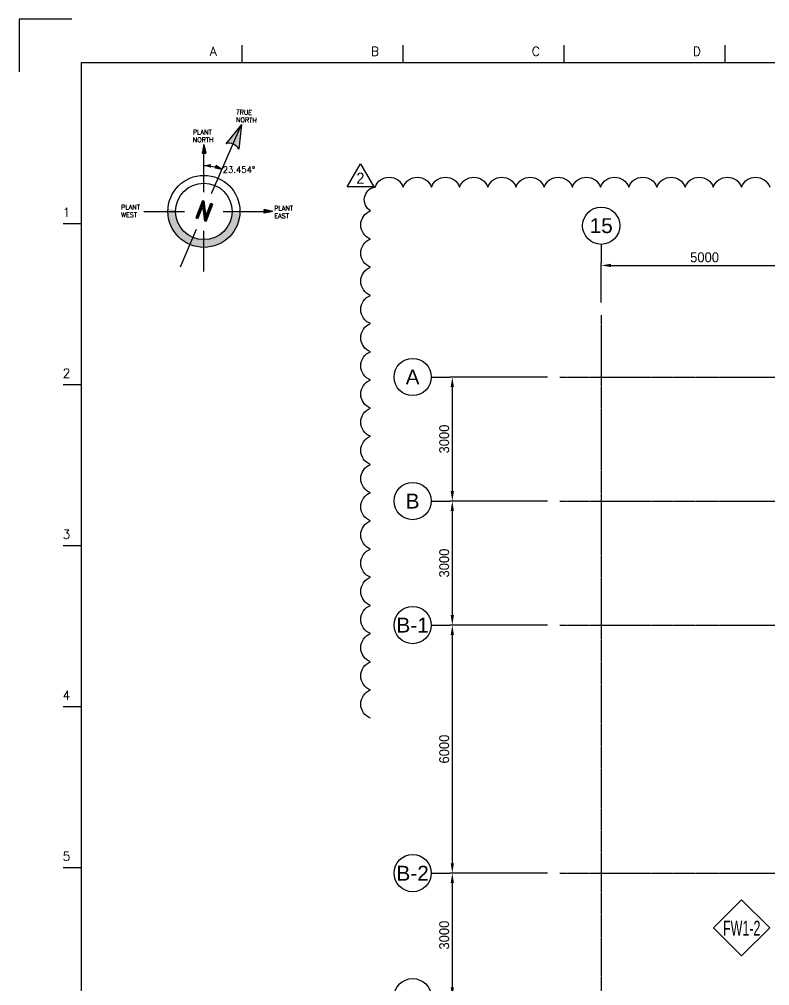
# Model space of a CAD drawing. Header units: millimetres. Extents: x 4133871 to 4440428, y -545651 to -495191.
# Drawn here: x 4133871 to 4152019, y -518567 to -495191 of the extents above; entities that cross this region are included whole.
import ezdxf
from ezdxf.enums import TextEntityAlignment as Align

# ---------------------------------------------------------------- set-up
doc = ezdxf.new("R2010")
doc.units = ezdxf.units.MM
doc.header["$LTSCALE"] = 60
doc.linetypes.add('CEN', pattern=[62, 60, -1, 0, -1])
doc.linetypes.add('CENTER', pattern=[2, 1.25, -0.25, 0.25, -0.25])
doc.layers.get('Defpoints').update_dxf_attribs({"color": 140})
for name, color, linetype in [('1', 7, 'Continuous'), ('1CEN', 1, 'CEN'), ('AA-XXXX-SYMB', 7, 'Continuous'), ('AA-XXXX-TEXT', 3, 'Continuous'), ('C_MARK', 2, 'Continuous'), ('C_REV', 4, 'Continuous'), ('DIM', 1, 'Continuous'), ('DIM-SCALE', 7, 'Continuous'), ('INI', 11, 'Continuous'), ('TAN-TIT', 30, 'Continuous'), ('TEXT', 3, 'Continuous')]:
    doc.layers.add(name, color=color, linetype=linetype)
doc.styles.add('ARCHILAB_ROMANS', font='romans.shx', dxfattribs={"bigfont": 'ghs.shx'})
doc.styles.add('Arial', font='arial.ttf')
doc.styles.add('COM', font='COMPLEX', dxfattribs={"height": 5})
doc.styles.add('ROMAND', font='romand.shx', dxfattribs={"width": 0.86, "height": 6.5})
doc.styles.add('RomanS', font='romans.shx', dxfattribs={"bigfont": 'whgtxt.shx'})
doc.styles.get("Standard").update_dxf_attribs({"font": 'romans.shx', "width": 0.75, "bigfont": 'whgtxt.shx'})
doc.styles.add('돋움', font='')
doc.styles.get('돋움').set_extended_font_data('Dotum')
doc.dimstyles.new('일반도면_0060', dxfattribs={"dimtxt": 240, "dimasz": 240, "dimexe": 60, "dimexo": 300, "dimgap": 75, "dimtad": 1, "dimdec": 0, "dimzin": 0, "dimdsep": 46, "dimtxsty": '돋움', "dimcen": -300, "dimclrd": 7, "dimclre": 7, "dimclrt": 2, "dimadec": 8, "dimazin": 0, "dimtfac": 1, "dimtdec": 0, "dimtix": 1, "dimtmove": 2, "dimatfit": 3, "dimfxl": 1, "dimtolj": 1, "dimtzin": 0, "dimarcsym": 0})

# ---------------------------------------------------------------- blocks, each defined once
blk = doc.blocks.new('*D148')
at = {"layer": 'Defpoints', "color": 0, "transparency": 16777216}
for p in [(4152944, -501144), (4147944, -502344), (4152944, -502344)]:
    blk.add_point(p, dxfattribs=at)
at = {"layer": 'DIM-SCALE', "color": 7, "lineweight": -2, "transparency": 16777216}
for p, q in [((4147944, -502044), (4147944, -501084)), ((4148184, -501144), (4152704, -501144)), ((4152944, -502044), (4152944, -501084))]:
    blk.add_line(p, q, dxfattribs=at)
at = {"layer": 'DIM-SCALE', "color": 7, "transparency": 16777216}
for points in [[(4148184, -501104), (4148184, -501184), (4147944, -501144)], [(4152704, -501104), (4152704, -501184), (4152944, -501144)]]:
    blk.add_solid(points, dxfattribs=at)
at = {"layer": 'DIM-SCALE', "color": 2, "transparency": 16777216, "insert": (4150444, -500949), "char_height": 240, "attachment_point": 5, "style": '돋움'}
blk.add_mtext('\\A1;5000', dxfattribs=at)
blk = doc.blocks.new('*D154')
at = {"layer": 'Defpoints', "color": 0, "transparency": 16777216}
for p in [(4146944, -503844), (4144343, -506844), (4146944, -506844)]:
    blk.add_point(p, dxfattribs=at)
at = {"layer": 'DIM-SCALE', "color": 7, "lineweight": -2, "transparency": 16777216}
for p, q in [((4146644, -503844), (4144283, -503844)), ((4144343, -504084), (4144343, -506604)), ((4146644, -506844), (4144283, -506844))]:
    blk.add_line(p, q, dxfattribs=at)
at = {"layer": 'DIM-SCALE', "color": 7, "transparency": 16777216}
for points in [[(4144303, -504084), (4144383, -504084), (4144343, -503844)], [(4144303, -506604), (4144383, -506604), (4144343, -506844)]]:
    blk.add_solid(points, dxfattribs=at)
at = {"layer": 'DIM-SCALE', "color": 2, "transparency": 16777216, "insert": (4144148, -505344), "char_height": 240, "attachment_point": 5, "rotation": 90, "style": '돋움'}
blk.add_mtext('\\A1;3000', dxfattribs=at)
blk = doc.blocks.new('*D138')
at = {"layer": 'Defpoints', "color": 0, "transparency": 16777216}
for p in [(4146944, -506844), (4144343, -509844), (4146944, -509844)]:
    blk.add_point(p, dxfattribs=at)
at = {"layer": 'DIM-SCALE', "color": 7, "lineweight": -2, "transparency": 16777216}
for p, q in [((4146644, -506844), (4144283, -506844)), ((4144343, -507084), (4144343, -509604)), ((4146644, -509844), (4144283, -509844))]:
    blk.add_line(p, q, dxfattribs=at)
at = {"layer": 'DIM-SCALE', "color": 7, "transparency": 16777216}
for points in [[(4144303, -507084), (4144383, -507084), (4144343, -506844)], [(4144303, -509604), (4144383, -509604), (4144343, -509844)]]:
    blk.add_solid(points, dxfattribs=at)
at = {"layer": 'DIM-SCALE', "color": 2, "transparency": 16777216, "insert": (4144148, -508344), "char_height": 240, "attachment_point": 5, "rotation": 90, "style": '돋움'}
blk.add_mtext('\\A1;3000', dxfattribs=at)
blk = doc.blocks.new('*D145')
at = {"layer": 'Defpoints', "color": 0, "transparency": 16777216}
for p in [(4146944, -509844), (4144343, -515844), (4146944, -515844)]:
    blk.add_point(p, dxfattribs=at)
at = {"layer": 'DIM-SCALE', "color": 7, "lineweight": -2, "transparency": 16777216}
for p, q in [((4146644, -509844), (4144283, -509844)), ((4144343, -510084), (4144343, -515604)), ((4146644, -515844), (4144283, -515844))]:
    blk.add_line(p, q, dxfattribs=at)
at = {"layer": 'DIM-SCALE', "color": 7, "transparency": 16777216}
for points in [[(4144303, -510084), (4144383, -510084), (4144343, -509844)], [(4144303, -515604), (4144383, -515604), (4144343, -515844)]]:
    blk.add_solid(points, dxfattribs=at)
at = {"layer": 'DIM-SCALE', "color": 2, "transparency": 16777216, "insert": (4144148, -512844), "char_height": 240, "attachment_point": 5, "rotation": 90, "style": '돋움'}
blk.add_mtext('\\A1;6000', dxfattribs=at)
blk = doc.blocks.new('*D147')
at = {"layer": 'Defpoints', "color": 0, "transparency": 16777216}
for p in [(4146944, -515844), (4144343, -518844), (4146944, -518844)]:
    blk.add_point(p, dxfattribs=at)
at = {"layer": 'DIM-SCALE', "color": 7, "lineweight": -2, "transparency": 16777216}
for p, q in [((4146644, -515844), (4144283, -515844)), ((4144343, -516084), (4144343, -518604)), ((4146644, -518844), (4144283, -518844))]:
    blk.add_line(p, q, dxfattribs=at)
at = {"layer": 'DIM-SCALE', "color": 7, "transparency": 16777216}
for points in [[(4144303, -516084), (4144383, -516084), (4144343, -515844)], [(4144303, -518604), (4144383, -518604), (4144343, -518844)]]:
    blk.add_solid(points, dxfattribs=at)
at = {"layer": 'DIM-SCALE', "color": 2, "transparency": 16777216, "insert": (4144148, -517344), "char_height": 240, "attachment_point": 5, "rotation": 90, "style": '돋움'}
blk.add_mtext('\\A1;3000', dxfattribs=at)
blk = doc.blocks.new('A$C064809F0')
at = {"layer": 'AA-XXXX-TEXT'}
for p, q in [((475, 566), (1041, 1131)), ((1041, 1131), (1607, 566)), ((1041, 0), (475, 566)), ((1607, 566), (1041, 0))]:
    blk.add_line(p, q, dxfattribs=at)
at = {"layer": 'INI'}
blk.add_line((1041, 0), (475, 566), dxfattribs=at)
at = {"layer": 'AA-XXXX-TEXT', "style": 'ARCHILAB_ROMANS'}
blk.add_attdef('WALLTYPE', text='', height=300, dxfattribs=at).set_placement((1043, 560), align=Align.MIDDLE_CENTER)
blk = doc.blocks.new('BORDER')
at = {"layer": 'TAN-TIT', "linetype": 'Continuous'}
for p, q in [((4241, 168200), (0, 168200)), ((0, 168200), (0, 163959))]:
    blk.add_line(p, q, dxfattribs=at)
at = {"layer": 'TAN-TIT'}
for p, q in [((17955, 164680), (17955, 166122)), ((30934, 164680), (30934, 166122)), ((43912, 164680), (43912, 166122)), ((56891, 164680), (56891, 166122)), ((4977, 164680), (4977, 3520)), ((232823, 164680), (4977, 164680)), ((4977, 151701), (3534, 151701)), ((4977, 138723), (3534, 138723)), ((4977, 125744), (3534, 125744)), ((4977, 112766), (3534, 112766)), ((4977, 99787), (3534, 99787))]:
    blk.add_line(p, q, dxfattribs=at)
at = {"layer": 'TAN-TIT', "style": 'COM'}
for s, p in [('A', (15359, 165257)), ('B', (28338, 165257)), ('C', (41317, 165257)), ('D', (54295, 165257))]:
    blk.add_text(s, height=721, dxfattribs=at).set_placement(p)
for s, p in [('1', (4111, 152278)), ('1', (4111, 152278)), ('2', (4111, 139300)), ('3', (4111, 126321)), ('4', (4111, 113342)), ('5', (4111, 100364))]:
    blk.add_text(s, height=721, dxfattribs=at).set_placement(p, align=Align.RIGHT)

msp = doc.modelspace()

# ---------------------------------------------------------------- hatches: boundary and pattern name
h = msp.add_hatch(color=256)
h.paths.add_polyline_path([(4139247.9, -497732.9), (4138863, -498199.6, -0.1704873), (4139044.9, -498211.2)])
h.paths.add_polyline_path([(4139247.9, -497732.9), (4139044.9, -498211.2, -0.1704873), (4139179.6, -498334)])
h = msp.add_hatch(color=256)
h.paths.add_polyline_path([(4139247.9, -497732.9), (4138863, -498199.6, -0.1704873), (4139044.9, -498211.2)])
h.paths.add_polyline_path([(4139247.9, -497732.9), (4139044.9, -498211.2, -0.1704873), (4139179.6, -498334)])
h = msp.add_hatch(color=256)
h.paths.add_polyline_path([(4138335, -498222.2), (4138290.8, -498429.2), (4138350.3, -498429.1, 0.0362907)])
h.paths.add_polyline_path([(4138335, -498222.2, -0.0362907), (4138350.3, -498429.1), (4138379.7, -498429)])
h = msp.add_hatch(color=256)
h.paths.add_polyline_path([(4138335, -498222.2), (4138290.8, -498429.2), (4138350.3, -498429.1, 0.0362907)])
h.paths.add_polyline_path([(4138335, -498222.2, -0.0362907), (4138350.3, -498429.1), (4138379.7, -498429)])
h = msp.add_hatch(color=256)
h.paths.add_polyline_path([(4138335, -498736), (4138493.7, -498772.5), (4138494.3, -498726.7, 0.0362907)])
h.paths.add_polyline_path([(4138335, -498736, -0.0362907), (4138494.3, -498726.7), (4138494.6, -498704.1)])
h = msp.add_hatch(color=256)
h.paths.add_polyline_path([(4138335, -498736), (4138493.7, -498772.5), (4138494.3, -498726.7, 0.0362907)])
h.paths.add_polyline_path([(4138335, -498736, -0.0362907), (4138494.3, -498726.7), (4138494.6, -498704.1)])
h = msp.add_hatch(color=256)
h.paths.add_polyline_path([(4138765.1, -498823.5), (4138632.7, -498728.8), (4138614.5, -498770.8, 0.0362907)])
h.paths.add_polyline_path([(4138765.1, -498823.5, -0.0362907), (4138614.5, -498770.8), (4138605.5, -498791.6)])
h = msp.add_hatch(color=256)
h.paths.add_polyline_path([(4138765.1, -498823.5), (4138632.7, -498728.8), (4138614.5, -498770.8, 0.0362907)])
h.paths.add_polyline_path([(4138765.1, -498823.5, -0.0362907), (4138614.5, -498770.8), (4138605.5, -498791.6)])
h = msp.add_hatch(color=256)
h.paths.add_polyline_path([(4137465.5, -499784.7, 0.4142136), (4138283.4, -500706.3), (4138294.6, -500518.5, -0.4142136), (4137653.2, -499795.9)])
h.paths.add_polyline_path([(4138294.6, -500518.5), (4138283.4, -500706.3, 0.2159793), (4138954.9, -500449), (4138821.1, -500316.8, -0.2159793)])
h.paths.add_polyline_path([(4138821.1, -500316.8), (4138954.9, -500449, 0.1819562), (4139204.9, -499888.4), (4139017.2, -499877.2, -0.1819562)])
h = msp.add_hatch(color=256)
h.paths.add_polyline_path([(4137465.5, -499784.7, 0.4142136), (4138283.4, -500706.3), (4138294.6, -500518.5, -0.4142136), (4137653.2, -499795.9)])
h.paths.add_polyline_path([(4138294.6, -500518.5), (4138283.4, -500706.3, 0.2159793), (4138954.9, -500449), (4138821.1, -500316.8, -0.2159793)])
h.paths.add_polyline_path([(4138821.1, -500316.8), (4138954.9, -500449, 0.1819562), (4139204.9, -499888.4), (4139017.2, -499877.2, -0.1819562)])
h = msp.add_hatch(color=256)
h.paths.add_polyline_path([(4139998.5, -499836.6), (4139791.6, -499880.8), (4139791.7, -499821.3, -0.0362907)])
h.paths.add_polyline_path([(4139998.5, -499836.6, 0.0362907), (4139791.7, -499821.3), (4139791.7, -499791.9)])
h = msp.add_hatch(color=256)
h.paths.add_polyline_path([(4139998.5, -499836.6), (4139791.6, -499880.8), (4139791.7, -499821.3, -0.0362907)])
h.paths.add_polyline_path([(4139998.5, -499836.6, 0.0362907), (4139791.7, -499821.3), (4139791.7, -499791.9)])

# ---------------------------------------------------------------- linework, layer by layer
for p, q in [((4138521.7, -499406.8), (4139247.9, -497732.9)), ((4139247.9, -497732.9), (4138863, -498199.6)), ((4139247.9, -497732.9), (4138863, -498199.6)), ((4139247.9, -497732.9), (4139179.6, -498334)), ((4139247.9, -497732.9), (4139179.6, -498334)), ((4138335, -498222.2), (4138290.8, -498429.2)), ((4138335, -498222.2), (4138290.8, -498429.2)), ((4138335.1, -499368.1), (4138335, -498222.2)), ((4138335, -498222.2), (4138379.7, -498429)), ((4138335.1, -499368.1), (4138335, -498222.2)), ((4138335, -498222.2), (4138379.7, -498429)), ((4138290.8, -498429.2), (4138379.7, -498429)), ((4138290.8, -498429.2), (4138379.7, -498429)), ((4138335, -498736), (4138494.6, -498704.1)), ((4138335, -498736), (4138494.6, -498704.1)), ((4138493.7, -498772.5), (4138494.6, -498704.1)), ((4138493.7, -498772.5), (4138494.6, -498704.1)), ((4138632.7, -498728.8), (4138605.5, -498791.6)), ((4138632.7, -498728.8), (4138605.5, -498791.6)), ((4138765.1, -498823.5), (4138605.5, -498791.6)), ((4138765.1, -498823.5), (4138605.5, -498791.6)), ((4138765.1, -498823.5), (4138632.7, -498728.8)), ((4138765.1, -498823.5), (4138632.7, -498728.8)), ((4136878.8, -499836.8), (4137866.8, -499836.6)), ((4136878.8, -499836.8), (4137866.8, -499836.6)), ((4138803.7, -499836.5), (4139791.6, -499836.3)), ((4138803.7, -499836.5), (4139791.6, -499836.3)), ((4139791.6, -499880.8), (4139791.7, -499791.9)), ((4139791.6, -499880.8), (4139791.7, -499791.9)), ((4139998.5, -499836.6), (4139791.6, -499880.8)), ((4139998.5, -499836.6), (4139791.6, -499880.8)), ((4139998.5, -499836.6), (4139791.7, -499791.9)), ((4139998.5, -499836.6), (4139791.7, -499791.9)), ((4137766.2, -501177.2), (4138152.2, -500267.8)), ((4138335.4, -501293), (4138335.3, -500305)), ((4138335.4, -501293), (4138335.3, -500305))]:
    msp.add_line(p, q)
for radius in [871.2, 871.2, 683.2, 683.2]:
    msp.add_circle((4138335.2, -499836.6), radius)
for centre, radius, start, end in [((4138937.5, -498464.4), 275, 28.30506, 105.70652), ((4138335.2, -499836.6), 1100.5, 67.00743, 90.00868)]:
    msp.add_arc(centre, radius, start, end)
at = {"layer": '1CEN', "color": 1, "linetype": 'CENTER', "ltscale": 0.5}
for p, q in [((4147944, -502344.3), (4147944, -540844.3)), ((4146944, -503844.3), (4183944, -503844.3)), ((4146944, -506844.3), (4183944, -506844.3)), ((4146944, -509844.3), (4183944, -509844.3)), ((4146944, -515844.3), (4183944, -515844.3))]:
    msp.add_line(p, q, dxfattribs=at)
at = {"layer": 'C_REV', "lineweight": 30}
msp.add_lwpolyline([(4142120.5, -498686.6), (4142443.8, -499246.6), (4141797.2, -499246.6)], close=True, dxfattribs=at)
at = {"layer": 'C_REV'}
msp.add_lwpolyline([(4142368, -512096.1, -0.7002075), (4142368, -512096.1, -0.7002075), (4142368, -511414.3, -0.7002075), (4142368, -510732.5, -0.7002075), (4142368, -510050.7, -0.7002075), (4142368, -509368.9, -0.7002075), (4142368, -508687.1, -0.7002075), (4142368, -508005.3, -0.7002075), (4142368, -507323.6, -0.7002075), (4142368, -506641.8, -0.7002075), (4142368, -505960, -0.7002075), (4142368, -505278.2, -0.7002075), (4142368, -504596.4, -0.7002075), (4142368, -503914.6, -0.7002075), (4142368, -503232.8, -0.7002075), (4142368, -502551, -0.7002075), (4142368, -501869.2, -0.7002075), (4142368, -501187.5, -0.7002075), (4142368, -500505.7, -0.7002075), (4142368, -499823.9, -0.7002075), (4142474.1, -499248.2, -0.7002075), (4143155.9, -499248.2, -0.7002075), (4143837.7, -499248.2, -0.7002075), (4144519.5, -499248.2, -0.7002075), (4145201.3, -499248.2, -0.7002075), (4145883.1, -499248.2, -0.7002075), (4146564.8, -499248.2, -0.7002075), (4147246.6, -499248.2, -0.7002075), (4147928.4, -499248.2, -0.7002075), (4148610.2, -499248.2, -0.7002075), (4149292, -499248.2, -0.7002075), (4149973.8, -499248.2, -0.7002075), (4150655.6, -499248.2, -0.7002075), (4151337.4, -499248.2, -0.7002075), (4152019.2, -499248.2, -0.7002075)], format="xyb", dxfattribs=at)
at = {"layer": 'DIM'}
for p, q in [((4147944, -500634.3), (4147944, -501084.3)), ((4143833.1, -503844.3), (4144283.1, -503844.3)), ((4143833.1, -506844.3), (4144283.1, -506844.3)), ((4143833.1, -509844.3), (4144283.1, -509844.3)), ((4143833.1, -515844.3), (4144283.1, -515844.3))]:
    msp.add_line(p, q, dxfattribs=at)
for centre in [(4147944, -500184.3), (4143383.1, -503844.3), (4143383.1, -506844.3), (4143383.1, -509844.3), (4143383.1, -515844.3), (4143383.1, -518844.3)]:
    msp.add_circle(centre, 450, dxfattribs=at)

# ---------------------------------------------------------------- block references
at = {"layer": '1', "xscale": 0.3, "yscale": 0.3, "zscale": 0.3}
msp.add_blockref('BORDER', (4133871.1, -545651.2), dxfattribs=at)
at = {"layer": 'AA-XXXX-SYMB'}
ref = msp.add_blockref('A$C064809F0', (4150090.8, -517847.4), dxfattribs=dict(at, xscale=1.2, yscale=1.2, zscale=1.2))
ref.add_attrib('WALLTYPE', 'FW1-2', dxfattribs={"layer": 'AA-XXXX-TEXT', "height": 360, "style": 'Arial', "width": 0.6}).set_placement((4151342.2, -517175.4), align=Align.MIDDLE_CENTER)

# ---------------------------------------------------------------- texts
at = {"style": 'RomanS', "width": 1}
for s, rotation, oblique, p in [('TRUE', 358.00867, 360, (4139119.6, -497488.4)), ('NORTH', 358.00868, 0, (4139111.3, -497674)), ('PLANT', 0.00867, 360, (4138068.4, -497973.9)), ('PLANT', 0.00867, 360, (4138068.4, -497973.9)), ('NORTH', 0.00868, 0, (4138066.5, -498159.6)), ('PLANT', 0.00868, 0, (4136331.6, -499792.8)), ('PLANT', 0.00868, 0, (4136331.6, -499792.8)), ('PLANT', 0.00868, 0, (4140035.4, -499817.5)), ('PLANT', 0.00868, 0, (4140035.4, -499817.5)), ('WEST', 0.00867, 360, (4136336.1, -499978.6)), ('EAST', 0.00868, 0, (4140037.2, -500003.2))]:
    msp.add_text(s, height=113.4, rotation=rotation, dxfattribs=dict(at, oblique=oblique)).set_placement(p)
msp.add_text('23.454°', height=150).set_placement((4138790, -498903.6))
at = {"style": 'ROMAND', "width": 0.83}
for oblique, p in [(0, (4138250.7, -500032.3)), (0, (4138250.7, -500032.3)), (360, (4138255.1, -500034)), (360, (4138255.1, -500034)), (0, (4138260.7, -500036.2)), (0, (4138260.7, -500036.2)), (0, (4138267.4, -500038.7)), (0, (4138267.4, -500038.7))]:
    msp.add_text('N', height=447, rotation=339.00844, dxfattribs=dict(at, oblique=oblique)).set_placement(p, align=Align.CENTER)
at = {"layer": 'C_MARK', "color": 4, "style": '돋움'}
msp.add_text('2', height=270, dxfattribs=at).set_placement((4142120.5, -499035.2), align=Align.MIDDLE_CENTER)
at = {"layer": 'TEXT', "color": 3, "linetype": 'Continuous', "style": 'Arial'}
for s, p in [('15', (4147944, -500184.3)), ('A', (4143383.1, -503844.3)), ('B', (4143383.1, -506844.3)), ('B-1', (4143383.1, -509844.3)), ('B-2', (4143383.1, -515844.3))]:
    msp.add_text(s, height=360, dxfattribs=at).set_placement(p, align=Align.MIDDLE)

# ---------------------------------------------------------------- dimensions: what is measured, and where the dimension line sits
at = {"layer": 'DIM-SCALE'}
dim = msp.add_linear_dim(base=(4152944, -501144.3), p1=(4147944, -502344.3), p2=(4152944, -502344.3), dimstyle='일반도면_0060', dxfattribs=at)
dim.commit()
dim.dimension.update_dxf_attribs({"geometry": '*D148', "text_midpoint": (4150444, -500949.1)})
for base, p1, p2, picture, middle in [((4144343.1, -506844.3), (4146944, -503844.3), (4146944, -506844.3), '*D154', (4144148, -505344.3)), ((4144343.1, -509844.3), (4146944, -506844.3), (4146944, -509844.3), '*D138', (4144148, -508344.3)), ((4144343.1, -515844.3), (4146944, -509844.3), (4146944, -515844.3), '*D145', (4144148, -512844.3)), ((4144343.1, -518844.3), (4146944, -515844.3), (4146944, -518844.3), '*D147', (4144148, -517344.3))]:
    dim = msp.add_linear_dim(base=base, p1=p1, p2=p2, angle=90, dimstyle='일반도면_0060', dxfattribs=at)
    dim.commit()
    dim.dimension.update_dxf_attribs({"geometry": picture, "text_midpoint": middle})

doc.saveas('drawing.dxf')
